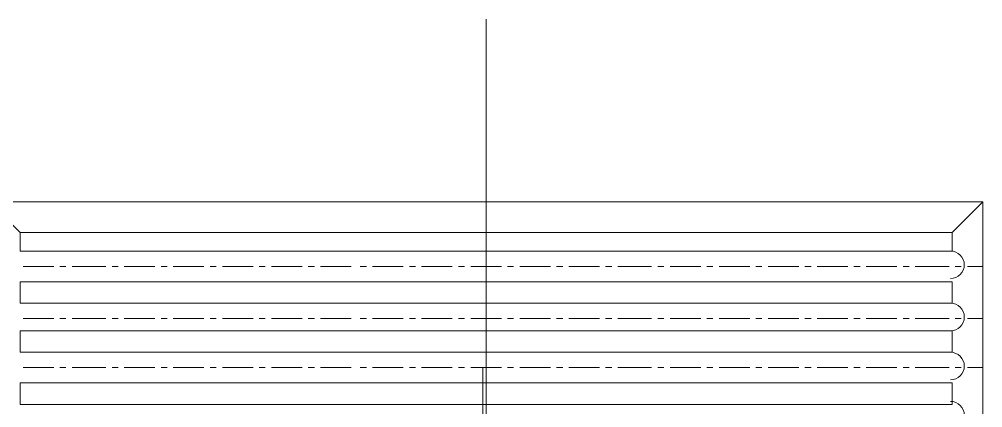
# Model space of a CAD drawing. Header units: millimetres. Extents: x 208330 to 208484, y 9278571 to 9278607.
# Drawn here: x 208399.355 to 208401.298, y 9278575.952 to 9278576.734 of the extents above; entities that cross this region are included whole.
import ezdxf

# ---------------------------------------------------------------- set-up
doc = ezdxf.new("R2010")
doc.units = ezdxf.units.MM
doc.header["$LTSCALE"] = 0.2
doc.header["$MEASUREMENT"] = 0
doc.layers.add('PDF_equip 1020', color=7, linetype='Continuous', true_color=0x7a7a7a)
doc.layers.add('PDF_EQUIPAMENTOS', color=7, linetype='Continuous', true_color=0x7a7a7a)

# ---------------------------------------------------------------- blocks, each defined once
blk = doc.blocks.new('ARQ GALPAO TGOV')
at = {"layer": 'PDF_equip 1020', "lineweight": 5}
blk.add_lwpolyline([(-11.4622, -2.5008), (-11.4622, -2.0062)], dxfattribs=at)
at = {"layer": 'PDF_EQUIPAMENTOS', "lineweight": 5}
for points in [[(-11.456, -3.4621), (-11.456, -1.3045)], [(-12.3957, -1.7342), (-12.4575, -1.6723)], [(-10.5163, -1.7342), (-10.4544, -1.6723)], [(-12.3277, -1.8022), (-12.3895, -1.8022)], [(-12.303, -1.8022), (-12.3153, -1.8022)], [(-12.2226, -1.8022), (-12.2906, -1.8022)], [(-12.1979, -1.8022), (-12.2102, -1.8022)], [(-12.1237, -1.8022), (-12.1855, -1.8022)], [(-12.099, -1.8022), (-12.1113, -1.8022)], [(-12.0248, -1.8022), (-12.0866, -1.8022)], [(-12, -1.8022), (-12.0124, -1.8022)], [(-11.9258, -1.8022), (-11.9877, -1.8022)], [(-11.9011, -1.8022), (-11.9135, -1.8022)], [(-11.8269, -1.8022), (-11.8888, -1.8022)], [(-11.8022, -1.8022), (-11.8146, -1.8022)], [(-11.728, -1.8022), (-11.7898, -1.8022)], [(-11.6971, -1.8022), (-11.7095, -1.8022)], [(-11.6229, -1.8022), (-11.6847, -1.8022)], [(-11.5982, -1.8022), (-11.6105, -1.8022)], [(-11.524, -1.8022), (-11.5858, -1.8022)], [(-11.4993, -1.8022), (-11.5116, -1.8022)], [(-11.4251, -1.8022), (-11.4869, -1.8022)], [(-11.4003, -1.8022), (-11.4127, -1.8022)], [(-11.3262, -1.8022), (-11.388, -1.8022)], [(-11.3014, -1.8022), (-11.3138, -1.8022)], [(-11.2272, -1.8022), (-11.2891, -1.8022)], [(-11.2025, -1.8022), (-11.2149, -1.8022)], [(-11.1221, -1.8022), (-11.1901, -1.8022)], [(-11.0974, -1.8022), (-11.1098, -1.8022)], [(-11.0232, -1.8022), (-11.085, -1.8022)], [(-10.9985, -1.8022), (-11.0109, -1.8022)], [(-10.9243, -1.8022), (-10.9861, -1.8022)], [(-10.8996, -1.8022), (-10.9119, -1.8022)], [(-10.8254, -1.8022), (-10.8872, -1.8022)], [(-10.8007, -1.8022), (-10.813, -1.8022)], [(-10.7265, -1.8022), (-10.7883, -1.8022)], [(-10.7017, -1.8022), (-10.7141, -1.8022)], [(-10.6275, -1.8022), (-10.6894, -1.8022)], [(-10.6028, -1.8022), (-10.6152, -1.8022)], [(-10.5224, -1.8022), (-10.5905, -1.8022)], [(-10.4977, -1.8022), (-10.5101, -1.8022)], [(-10.4544, -1.8022), (-10.4854, -1.8022)], [(-12.3277, -1.9073), (-12.3895, -1.9073)], [(-12.303, -1.9073), (-12.3153, -1.9073)], [(-12.2226, -1.9073), (-12.2906, -1.9073)], [(-12.1979, -1.9073), (-12.2102, -1.9073)], [(-12.1237, -1.9073), (-12.1855, -1.9073)], [(-12.099, -1.9073), (-12.1113, -1.9073)], [(-12.0248, -1.9073), (-12.0866, -1.9073)], [(-12, -1.9073), (-12.0124, -1.9073)], [(-11.9258, -1.9073), (-11.9877, -1.9073)], [(-11.9011, -1.9073), (-11.9135, -1.9073)], [(-11.8269, -1.9073), (-11.8888, -1.9073)], [(-11.8022, -1.9073), (-11.8146, -1.9073)], [(-11.728, -1.9073), (-11.7898, -1.9073)], [(-11.6971, -1.9073), (-11.7095, -1.9073)], [(-11.6229, -1.9073), (-11.6847, -1.9073)], [(-11.5982, -1.9073), (-11.6105, -1.9073)], [(-11.524, -1.9073), (-11.5858, -1.9073)], [(-11.4993, -1.9073), (-11.5116, -1.9073)], [(-11.4251, -1.9073), (-11.4869, -1.9073)], [(-11.4003, -1.9073), (-11.4127, -1.9073)], [(-11.3262, -1.9073), (-11.388, -1.9073)], [(-11.3014, -1.9073), (-11.3138, -1.9073)], [(-11.2272, -1.9073), (-11.2891, -1.9073)], [(-11.2025, -1.9073), (-11.2149, -1.9073)], [(-11.1221, -1.9073), (-11.1901, -1.9073)], [(-11.0974, -1.9073), (-11.1098, -1.9073)], [(-11.0232, -1.9073), (-11.085, -1.9073)], [(-10.9985, -1.9073), (-11.0109, -1.9073)], [(-10.9243, -1.9073), (-10.9861, -1.9073)], [(-10.8996, -1.9073), (-10.9119, -1.9073)], [(-10.8254, -1.9073), (-10.8872, -1.9073)], [(-10.8007, -1.9073), (-10.813, -1.9073)], [(-10.7265, -1.9073), (-10.7883, -1.9073)], [(-10.7017, -1.9073), (-10.7141, -1.9073)], [(-10.6275, -1.9073), (-10.6894, -1.9073)], [(-10.6028, -1.9073), (-10.6152, -1.9073)], [(-10.5224, -1.9073), (-10.5905, -1.9073)], [(-10.4977, -1.9073), (-10.5101, -1.9073)], [(-10.4544, -1.9073), (-10.4854, -1.9073)], [(-12.3277, -2.0062), (-12.3895, -2.0062)], [(-12.303, -2.0062), (-12.3153, -2.0062)], [(-12.2226, -2.0062), (-12.2906, -2.0062)], [(-12.1979, -2.0062), (-12.2102, -2.0062)], [(-12.1237, -2.0062), (-12.1855, -2.0062)], [(-12.099, -2.0062), (-12.1113, -2.0062)], [(-12.0248, -2.0062), (-12.0866, -2.0062)], [(-12, -2.0062), (-12.0124, -2.0062)], [(-11.9258, -2.0062), (-11.9877, -2.0062)], [(-11.9011, -2.0062), (-11.9135, -2.0062)], [(-11.8269, -2.0062), (-11.8888, -2.0062)], [(-11.8022, -2.0062), (-11.8146, -2.0062)], [(-11.728, -2.0062), (-11.7898, -2.0062)], [(-11.6971, -2.0062), (-11.7095, -2.0062)], [(-11.6229, -2.0062), (-11.6847, -2.0062)], [(-11.5982, -2.0062), (-11.6105, -2.0062)], [(-11.524, -2.0062), (-11.5858, -2.0062)], [(-11.4993, -2.0062), (-11.5116, -2.0062)], [(-11.4251, -2.0062), (-11.4869, -2.0062)], [(-11.4003, -2.0062), (-11.4127, -2.0062)], [(-11.3262, -2.0062), (-11.388, -2.0062)], [(-11.3014, -2.0062), (-11.3138, -2.0062)], [(-11.2272, -2.0062), (-11.2891, -2.0062)], [(-11.2025, -2.0062), (-11.2149, -2.0062)], [(-11.1221, -2.0062), (-11.1901, -2.0062)], [(-11.0974, -2.0062), (-11.1098, -2.0062)], [(-11.0232, -2.0062), (-11.085, -2.0062)], [(-10.9985, -2.0062), (-11.0109, -2.0062)], [(-10.9243, -2.0062), (-10.9861, -2.0062)], [(-10.8996, -2.0062), (-10.9119, -2.0062)], [(-10.8254, -2.0062), (-10.8872, -2.0062)], [(-10.8007, -2.0062), (-10.813, -2.0062)], [(-10.7265, -2.0062), (-10.7883, -2.0062)], [(-10.7017, -2.0062), (-10.7141, -2.0062)], [(-10.6275, -2.0062), (-10.6894, -2.0062)], [(-10.6028, -2.0062), (-10.6152, -2.0062)], [(-10.5224, -2.0062), (-10.5905, -2.0062)], [(-10.4977, -2.0062), (-10.5101, -2.0062)], [(-10.4544, -2.0062), (-10.4854, -2.0062)]]:
    blk.add_lwpolyline(points, dxfattribs=at)
for points in [[(-12.4575, -3.4591), (-12.4575, -1.6723), (-10.4544, -1.6723), (-10.4544, -3.4591)], [(-12.3957, -1.7713), (-12.3957, -1.7342), (-10.5163, -1.7342), (-10.5163, -1.7713)], [(-12.3957, -1.8331), (-10.5163, -1.8331), (-10.5163, -1.8764), (-12.3957, -1.8764)], [(-12.3957, -1.932), (-10.5163, -1.932), (-10.5163, -1.9753), (-12.3957, -1.9753)], [(-12.3957, -2.0371), (-10.5163, -2.0371), (-10.5163, -2.0804), (-12.3957, -2.0804)]]:
    blk.add_lwpolyline(points, close=True, dxfattribs=at)
for centre in [(-10.5194, -1.7991), (-10.5194, -1.9042), (-10.5194, -2.0031), (-10.5194, -2.102)]:
    blk.add_arc(centre, 0.0278, 270, 90, dxfattribs=at)

msp = doc.modelspace()

# ---------------------------------------------------------------- block references
at = {"color": 6}
msp.add_blockref('ARQ GALPAO TGOV', (208411.7521, 9278578.0387), dxfattribs=at)

doc.saveas('drawing.dxf')
